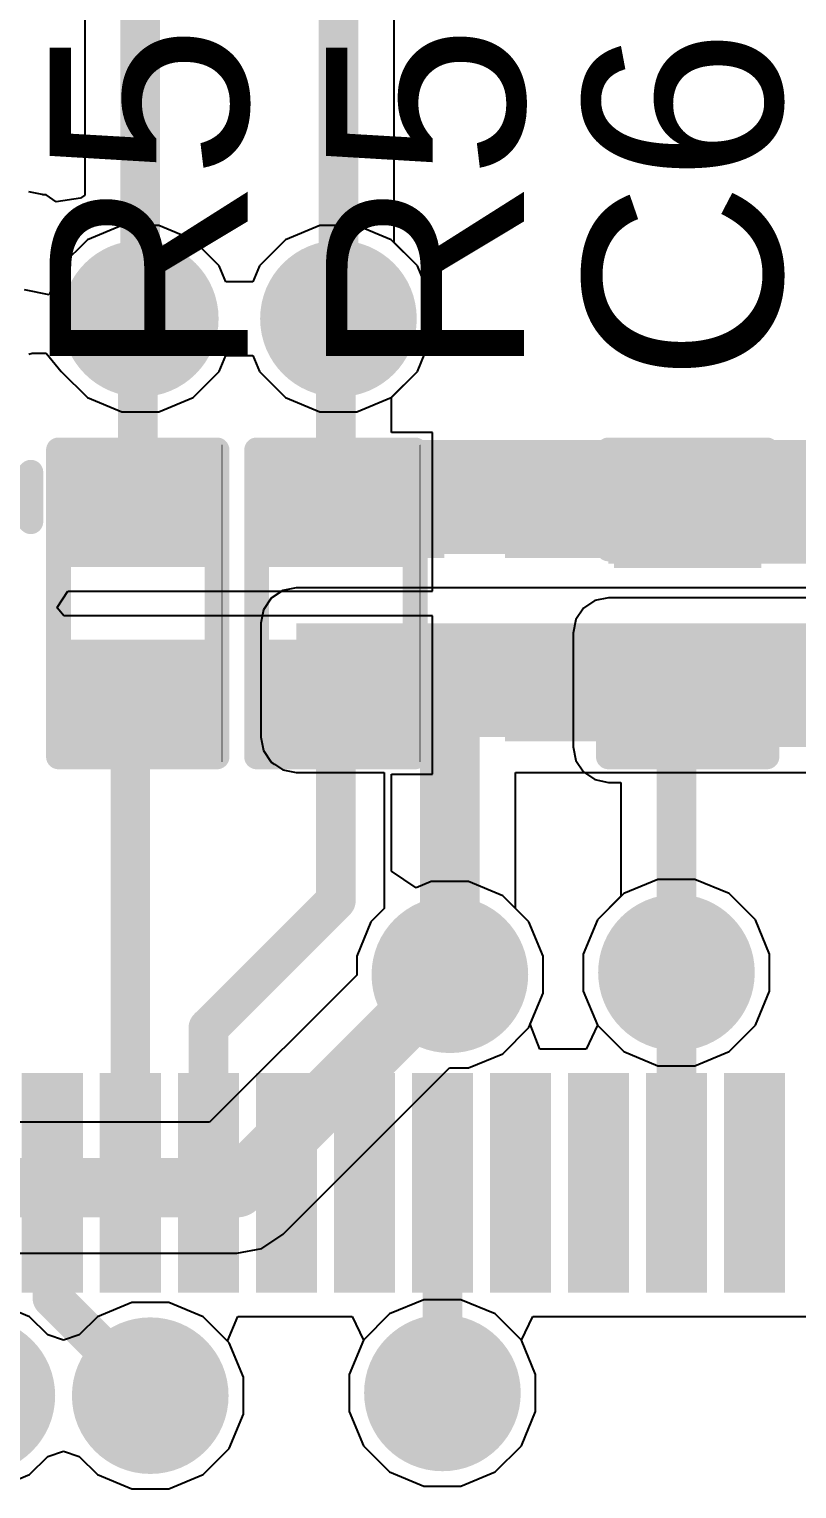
# Model space of a CAD drawing. Header units: millimetres. Extents: x -0.13 to 3.86, y -0.01 to 4.3.
# Drawn here: x 2.1281 to 2.283, y 2.9062 to 3.201 of the extents above; entities that cross this region are included whole.
import ezdxf

# ---------------------------------------------------------------- set-up
doc = ezdxf.new("R2010")
doc.units = ezdxf.units.MM
doc.header["$MEASUREMENT"] = 0
for name, color, linetype in [('BottomLayer', 5, 'Continuous'), ('BottomPaste', 16, 'Continuous'), ('BottomSolder', 6, 'Continuous'), ('TopLayer', 1, 'Continuous'), ('TopOverlay', 2, 'Continuous'), ('TopPaste', 8, 'Continuous'), ('TopSolder', 216, 'Continuous'), ('ViaHoleLayer', 16, 'Continuous')]:
    doc.layers.add(name, color=color, linetype=linetype)
doc.styles.add('Arial', font='arial.ttf', dxfattribs={"height": 0.2})

# ---------------------------------------------------------------- blocks, each defined once
blk = doc.blocks.new('C___0402_B_14')
at = {"layer": 'BottomLayer'}
for points in [[(-0.0095, 0.0125), (-0.0095, -0.0125), (-0.0275, -0.0125), (-0.0275, 0.0125)], [(0.0275, 0.0125), (0.0275, -0.0125), (0.0095, -0.0125), (0.0095, 0.0125)]]:
    blk.add_hatch(color=5, dxfattribs=at).paths.add_polyline_path(points)
at = {"layer": 'BottomPaste'}
for points in [[(-0.0095, 0.0125), (-0.0095, -0.0125), (-0.0275, -0.0125), (-0.0275, 0.0125)], [(0.0275, 0.0125), (0.0275, -0.0125), (0.0095, -0.0125), (0.0095, 0.0125)]]:
    blk.add_hatch(color=16, dxfattribs=at).paths.add_polyline_path(points)
at = {"layer": 'BottomSolder'}
for points in [[(-0.00714, 0.01486), (-0.00714, -0.01486), (-0.02986, -0.01486), (-0.02986, 0.01486)], [(0.02986, 0.01486), (0.02986, -0.01486), (0.00714, -0.01486), (0.00714, 0.01486)]]:
    blk.add_hatch(color=6, dxfattribs=at).paths.add_polyline_path(points)
blk = doc.blocks.new('C___0402_B_15')
at = {"layer": 'BottomLayer'}
for points in [[(-0.0095, 0.0125), (-0.0095, -0.0125), (-0.0275, -0.0125), (-0.0275, 0.0125)], [(0.0275, 0.0125), (0.0275, -0.0125), (0.0095, -0.0125), (0.0095, 0.0125)]]:
    blk.add_hatch(color=5, dxfattribs=at).paths.add_polyline_path(points)
at = {"layer": 'BottomPaste'}
for points in [[(-0.0095, 0.0125), (-0.0095, -0.0125), (-0.0275, -0.0125), (-0.0275, 0.0125)], [(0.0275, 0.0125), (0.0275, -0.0125), (0.0095, -0.0125), (0.0095, 0.0125)]]:
    blk.add_hatch(color=16, dxfattribs=at).paths.add_polyline_path(points)
at = {"layer": 'BottomSolder'}
for points in [[(-0.00714, 0.01486), (-0.00714, -0.01486), (-0.02986, -0.01486), (-0.02986, 0.01486)], [(0.02986, 0.01486), (0.02986, -0.01486), (0.00714, -0.01486), (0.00714, 0.01486)]]:
    blk.add_hatch(color=6, dxfattribs=at).paths.add_polyline_path(points)
blk = doc.blocks.new('C___0402_34')
at = {"layer": 'TopLayer'}
for points in [[(-0.0275, -0.0125), (-0.0275, 0.0125), (-0.0095, 0.0125), (-0.0095, -0.0125)], [(0.0095, -0.0125), (0.0095, 0.0125), (0.0275, 0.0125), (0.0275, -0.0125)]]:
    blk.add_hatch(color=1, dxfattribs=at).paths.add_polyline_path(points)
at = {"layer": 'TopPaste'}
for points in [[(-0.0275, -0.0125), (-0.0275, 0.0125), (-0.0095, 0.0125), (-0.0095, -0.0125)], [(0.0095, -0.0125), (0.0095, 0.0125), (0.0275, 0.0125), (0.0275, -0.0125)]]:
    blk.add_hatch(color=8, dxfattribs=at).paths.add_polyline_path(points)
at = {"layer": 'TopSolder'}
for points in [[(-0.02986, -0.01486), (-0.02986, 0.01486), (-0.00714, 0.01486), (-0.00714, -0.01486)], [(0.00714, -0.01486), (0.00714, 0.01486), (0.02986, 0.01486), (0.02986, -0.01486)]]:
    blk.add_hatch(color=216, dxfattribs=at).paths.add_polyline_path(points)
at = {"layer": 'TopOverlay', "const_width": 0.005}
for points in [[(-0.031, 0.016), (-0.011, 0.016)], [(-0.031, 0.016), (-0.031, -0.016)], [(0.011, 0.016), (0.031, 0.016)], [(0.031, 0.016), (0.031, -0.016)], [(-0.031, -0.016), (-0.011, -0.016)], [(0.011, -0.016), (0.031, -0.016)]]:
    blk.add_lwpolyline(points, dxfattribs=at)
at = {"layer": 'TopOverlay', "const_width": 0.0025}
for points in [[(-0.03225, 0.016, 1), (-0.02975, 0.016, 1)], [(-0.03225, 0.016, 1), (-0.02975, 0.016, 1)], [(-0.01225, 0.016, 1), (-0.00975, 0.016, 1)], [(0.00975, 0.016, 1), (0.01225, 0.016, 1)], [(0.02975, 0.016, 1), (0.03225, 0.016, 1)], [(0.02975, 0.016, 1), (0.03225, 0.016, 1)], [(-0.03225, -0.016, 1), (-0.02975, -0.016, 1)], [(-0.03225, -0.016, 1), (-0.02975, -0.016, 1)], [(-0.01225, -0.016, 1), (-0.00975, -0.016, 1)], [(0.00975, -0.016, 1), (0.01225, -0.016, 1)], [(0.02975, -0.016, 1), (0.03225, -0.016, 1)], [(0.02975, -0.016, 1), (0.03225, -0.016, 1)]]:
    blk.add_lwpolyline(points, format="xyb", close=True, dxfattribs=at)
blk = doc.blocks.new('R___0402_91')
at = {"layer": 'TopLayer'}
for points in [[(-0.0275, -0.0125), (-0.0275, 0.0125), (-0.0095, 0.0125), (-0.0095, -0.0125)], [(0.0095, -0.0125), (0.0095, 0.0125), (0.0275, 0.0125), (0.0275, -0.0125)]]:
    blk.add_hatch(color=1, dxfattribs=at).paths.add_polyline_path(points)
at = {"layer": 'TopPaste'}
for points in [[(-0.0275, -0.0125), (-0.0275, 0.0125), (-0.0095, 0.0125), (-0.0095, -0.0125)], [(0.0095, -0.0125), (0.0095, 0.0125), (0.0275, 0.0125), (0.0275, -0.0125)]]:
    blk.add_hatch(color=8, dxfattribs=at).paths.add_polyline_path(points)
at = {"layer": 'TopSolder'}
for points in [[(-0.02967, -0.01467), (-0.02967, 0.01466), (-0.00733, 0.01466), (-0.00733, -0.01467)], [(0.00733, -0.01467), (0.00733, 0.01466), (0.02967, 0.01466), (0.02967, -0.01467)]]:
    blk.add_hatch(color=216, dxfattribs=at).paths.add_polyline_path(points)
at = {"layer": 'TopOverlay'}
for points, const_width in [([(-0.031, 0.016), (-0.031, -0.016)], 0.005), ([(-0.031, 0.016), (0.031, 0.016)], 0.005), ([(0.031, 0.016), (0.031, -0.016)], 0.005), ([(-0.031, -0.016), (0.031, -0.016)], 0.005), ([(-0.032, -0.017), (0.032, -0.017)], 0.000127)]:
    blk.add_lwpolyline(points, dxfattribs=dict(at, const_width=const_width))
for points, const_width in [([(-0.03225, 0.016, 1), (-0.02975, 0.016, 1)], 0.0025), ([(-0.03225, 0.016, 1), (-0.02975, 0.016, 1)], 0.0025), ([(0.02975, 0.016, 1), (0.03225, 0.016, 1)], 0.0025), ([(0.02975, 0.016, 1), (0.03225, 0.016, 1)], 0.0025), ([(-0.03225, -0.016, 1), (-0.02975, -0.016, 1)], 0.0025), ([(-0.03225, -0.016, 1), (-0.02975, -0.016, 1)], 0.0025), ([(0.02975, -0.016, 1), (0.03225, -0.016, 1)], 0.0025), ([(0.02975, -0.016, 1), (0.03225, -0.016, 1)], 0.0025), ([(-0.03203, -0.017, 1), (-0.03197, -0.017, 1)], 0.0000635), ([(0.03197, -0.017, 1), (0.03203, -0.017, 1)], 0.0000635)]:
    blk.add_lwpolyline(points, format="xyb", close=True, dxfattribs=dict(at, const_width=const_width))
blk = doc.blocks.new('R___0402_92')
at = {"layer": 'TopLayer'}
for points in [[(-0.0275, -0.0125), (-0.0275, 0.0125), (-0.0095, 0.0125), (-0.0095, -0.0125)], [(0.0095, -0.0125), (0.0095, 0.0125), (0.0275, 0.0125), (0.0275, -0.0125)]]:
    blk.add_hatch(color=1, dxfattribs=at).paths.add_polyline_path(points)
at = {"layer": 'TopPaste'}
for points in [[(-0.0275, -0.0125), (-0.0275, 0.0125), (-0.0095, 0.0125), (-0.0095, -0.0125)], [(0.0095, -0.0125), (0.0095, 0.0125), (0.0275, 0.0125), (0.0275, -0.0125)]]:
    blk.add_hatch(color=8, dxfattribs=at).paths.add_polyline_path(points)
at = {"layer": 'TopSolder'}
for points in [[(-0.02967, -0.01466), (-0.02967, 0.01467), (-0.00733, 0.01467), (-0.00733, -0.01466)], [(0.00733, -0.01466), (0.00733, 0.01467), (0.02967, 0.01467), (0.02967, -0.01466)]]:
    blk.add_hatch(color=216, dxfattribs=at).paths.add_polyline_path(points)
at = {"layer": 'TopOverlay'}
for points, const_width in [([(-0.031, 0.016), (-0.031, -0.016)], 0.005), ([(-0.031, 0.016), (0.031, 0.016)], 0.005), ([(0.031, 0.016), (0.031, -0.016)], 0.005), ([(-0.031, -0.016), (0.031, -0.016)], 0.005), ([(-0.032, -0.017), (0.032, -0.017)], 0.000127)]:
    blk.add_lwpolyline(points, dxfattribs=dict(at, const_width=const_width))
for points, const_width in [([(-0.03225, 0.016, 1), (-0.02975, 0.016, 1)], 0.0025), ([(-0.03225, 0.016, 1), (-0.02975, 0.016, 1)], 0.0025), ([(0.02975, 0.016, 1), (0.03225, 0.016, 1)], 0.0025), ([(0.02975, 0.016, 1), (0.03225, 0.016, 1)], 0.0025), ([(-0.03225, -0.016, 1), (-0.02975, -0.016, 1)], 0.0025), ([(-0.03225, -0.016, 1), (-0.02975, -0.016, 1)], 0.0025), ([(0.02975, -0.016, 1), (0.03225, -0.016, 1)], 0.0025), ([(0.02975, -0.016, 1), (0.03225, -0.016, 1)], 0.0025), ([(-0.03203, -0.017, 1), (-0.03197, -0.017, 1)], 0.0000635), ([(0.03197, -0.017, 1), (0.03203, -0.017, 1)], 0.0000635)]:
    blk.add_lwpolyline(points, format="xyb", close=True, dxfattribs=dict(at, const_width=const_width))
blk = doc.blocks.new('100_VQFN__12_12__100')
at = {"layer": 'TopLayer'}
for points in [[(-0.04324, 0.208), (-0.05124, 0.208), (-0.05124, 0.248), (-0.04324, 0.248)], [(-0.0275, 0.208), (-0.0355, 0.208), (-0.0355, 0.248), (-0.0275, 0.248)], [(-0.01175, 0.208), (-0.01975, 0.208), (-0.01975, 0.248), (-0.01175, 0.248)], [(0.004, 0.208), (-0.004, 0.208), (-0.004, 0.248), (0.004, 0.248)], [(0.01975, 0.208), (0.01175, 0.208), (0.01175, 0.248), (0.01975, 0.248)], [(0.0355, 0.208), (0.0275, 0.208), (0.0275, 0.248), (0.0355, 0.248)], [(0.05124, 0.208), (0.04324, 0.208), (0.04324, 0.248), (0.05124, 0.248)], [(0.06699, 0.208), (0.05899, 0.208), (0.05899, 0.248), (0.06699, 0.248)], [(0.08274, 0.208), (0.07474, 0.208), (0.07474, 0.248), (0.08274, 0.248)], [(0.09849, 0.208), (0.09049, 0.208), (0.09049, 0.248), (0.09849, 0.248)]]:
    blk.add_hatch(color=1, dxfattribs=at).paths.add_polyline_path(points)
at = {"layer": 'TopPaste'}
for points in [[(-0.04324, 0.208), (-0.05124, 0.208), (-0.05124, 0.248), (-0.04324, 0.248)], [(-0.0275, 0.208), (-0.0355, 0.208), (-0.0355, 0.248), (-0.0275, 0.248)], [(-0.01175, 0.208), (-0.01975, 0.208), (-0.01975, 0.248), (-0.01175, 0.248)], [(0.004, 0.208), (-0.004, 0.208), (-0.004, 0.248), (0.004, 0.248)], [(0.01975, 0.208), (0.01175, 0.208), (0.01175, 0.248), (0.01975, 0.248)], [(0.0355, 0.208), (0.0275, 0.208), (0.0275, 0.248), (0.0355, 0.248)], [(0.05124, 0.208), (0.04324, 0.208), (0.04324, 0.248), (0.05124, 0.248)], [(0.06699, 0.208), (0.05899, 0.208), (0.05899, 0.248), (0.06699, 0.248)], [(0.08274, 0.208), (0.07474, 0.208), (0.07474, 0.248), (0.08274, 0.248)], [(0.09849, 0.208), (0.09049, 0.208), (0.09049, 0.248), (0.09849, 0.248)]]:
    blk.add_hatch(color=8, dxfattribs=at).paths.add_polyline_path(points)
at = {"layer": 'TopSolder'}
for points in [[(-0.04108, 0.20583), (-0.05341, 0.20583), (-0.05341, 0.25017), (-0.04108, 0.25017)], [(-0.02533, 0.20583), (-0.03766, 0.20583), (-0.03766, 0.25017), (-0.02533, 0.25017)], [(-0.00958, 0.20583), (-0.02191, 0.20583), (-0.02191, 0.25017), (-0.00958, 0.25017)], [(0.00617, 0.20583), (-0.00616, 0.20583), (-0.00616, 0.25017), (0.00617, 0.25017)], [(0.02191, 0.20583), (0.00958, 0.20583), (0.00958, 0.25017), (0.02191, 0.25017)], [(0.03766, 0.20583), (0.02533, 0.20583), (0.02533, 0.25017), (0.03766, 0.25017)], [(0.05341, 0.20583), (0.04108, 0.20583), (0.04108, 0.25017), (0.05341, 0.25017)], [(0.06916, 0.20583), (0.05683, 0.20583), (0.05683, 0.25017), (0.06916, 0.25017)], [(0.08491, 0.20583), (0.07258, 0.20583), (0.07258, 0.25017), (0.08491, 0.25017)], [(0.10065, 0.20583), (0.08832, 0.20583), (0.08832, 0.25017), (0.10065, 0.25017)]]:
    blk.add_hatch(color=216, dxfattribs=at).paths.add_polyline_path(points)
blk = doc.blocks.new('SMD2520_4P_102')
at = {"layer": 'TopLayer'}
for points in [[(-0.0561, 0.04823), (-0.01673, 0.04823), (-0.01673, 0.0128), (-0.0561, 0.0128)], [(0.01673, 0.04823), (0.0561, 0.04823), (0.0561, 0.0128), (0.01673, 0.0128)], [(-0.0561, -0.0128), (-0.01673, -0.0128), (-0.01673, -0.04823), (-0.0561, -0.04823)], [(0.01673, -0.0128), (0.0561, -0.0128), (0.0561, -0.04823), (0.01673, -0.04823)]]:
    blk.add_hatch(color=1, dxfattribs=at).paths.add_polyline_path(points)
at = {"layer": 'TopPaste'}
for points in [[(-0.0561, 0.04823), (-0.01673, 0.04823), (-0.01673, 0.0128), (-0.0561, 0.0128)], [(0.01673, 0.04823), (0.0561, 0.04823), (0.0561, 0.0128), (0.01673, 0.0128)], [(-0.0561, -0.0128), (-0.01673, -0.0128), (-0.01673, -0.04823), (-0.0561, -0.04823)], [(0.01673, -0.0128), (0.0561, -0.0128), (0.0561, -0.04823), (0.01673, -0.04823)]]:
    blk.add_hatch(color=8, dxfattribs=at).paths.add_polyline_path(points)
at = {"layer": 'TopSolder'}
for points in [[(-0.0601, 0.05223), (-0.01273, 0.05223), (-0.01273, 0.0088), (-0.0601, 0.0088)], [(0.01273, 0.05223), (0.0601, 0.05223), (0.0601, 0.0088), (0.01273, 0.0088)], [(-0.0601, -0.0088), (-0.01273, -0.0088), (-0.01273, -0.05223), (-0.0601, -0.05223)], [(0.01273, -0.0088), (0.0601, -0.0088), (0.0601, -0.05223), (0.01273, -0.05223)]]:
    blk.add_hatch(color=216, dxfattribs=at).paths.add_polyline_path(points)
at = {"layer": 'TopOverlay', "const_width": 0.005}
for points in [[(0.008, 0.043), (-0.009, 0.043)], [(-0.053, 0.006), (-0.053, -0.006)], [(0.053, 0.006), (0.053, -0.006)], [(-0.063, -0.029), (-0.068, -0.024)], [(-0.068, -0.024), (-0.068, -0.034)], [(-0.063, -0.029), (-0.068, -0.034)], [(0.008, -0.043), (-0.009, -0.043)]]:
    blk.add_lwpolyline(points, dxfattribs=at)
at = {"layer": 'TopOverlay', "const_width": 0.0025}
for points in [[(-0.01025, 0.043, 1), (-0.00775, 0.043, 1)], [(0.00675, 0.043, 1), (0.00925, 0.043, 1)], [(-0.05425, 0.006, 1), (-0.05175, 0.006, 1)], [(0.05175, 0.006, 1), (0.05425, 0.006, 1)], [(-0.05425, -0.006, 1), (-0.05175, -0.006, 1)], [(0.05175, -0.006, 1), (0.05425, -0.006, 1)], [(-0.06925, -0.024, 1), (-0.06675, -0.024, 1)], [(-0.06925, -0.024, 1), (-0.06675, -0.024, 1)], [(-0.06425, -0.029, 1), (-0.06175, -0.029, 1)], [(-0.06425, -0.029, 1), (-0.06175, -0.029, 1)], [(-0.06925, -0.034, 1), (-0.06675, -0.034, 1)], [(-0.06925, -0.034, 1), (-0.06675, -0.034, 1)], [(-0.01025, -0.043, 1), (-0.00775, -0.043, 1)], [(0.00675, -0.043, 1), (0.00925, -0.043, 1)]]:
    blk.add_lwpolyline(points, format="xyb", close=True, dxfattribs=at)

msp = doc.modelspace()

# ---------------------------------------------------------------- hatches: boundary and pattern name
at = {"layer": 'BottomLayer'}
h = msp.add_hatch(color=5, dxfattribs=at)
edge = h.paths.add_edge_path()
edge.add_arc((2.15051, 3.1425), 0.01181, 0, 360)
h = msp.add_hatch(color=5, dxfattribs=at)
edge = h.paths.add_edge_path()
edge.add_arc((2.19051, 3.1425), 0.01181, 0, 360)
for points in [[(2.363, 3.118), (2.182, 3.118), (2.182, 3.095), (2.363, 3.095)], [(2.363, 3.081), (2.182, 3.081), (2.182, 3.058), (2.363, 3.058)]]:
    msp.add_hatch(color=5, dxfattribs=at).paths.add_polyline_path(points)
h = msp.add_hatch(color=5, dxfattribs=at)
edge = h.paths.add_edge_path()
edge.add_arc((2.213, 3.01), 0.01181, 0, 360)
h = msp.add_hatch(color=5, dxfattribs=at)
edge = h.paths.add_edge_path()
edge.add_arc((2.25874, 3.01045), 0.01181, 0, 360)
h = msp.add_hatch(color=5, dxfattribs=at)
edge = h.paths.add_edge_path()
edge.add_arc((2.11752, 2.925), 0.01181, 0, 360)
h = msp.add_hatch(color=5, dxfattribs=at)
edge = h.paths.add_edge_path()
edge.add_arc((2.15252, 2.925), 0.01181, 0, 360)
h = msp.add_hatch(color=5, dxfattribs=at)
edge = h.paths.add_edge_path()
edge.add_arc((2.2115, 2.92555), 0.01181, 0, 360)
at = {"layer": 'BottomSolder'}
h = msp.add_hatch(color=6, dxfattribs=at)
edge = h.paths.add_edge_path()
edge.add_arc((2.15051, 3.1425), 0.01581, 0, 360)
h = msp.add_hatch(color=6, dxfattribs=at)
edge = h.paths.add_edge_path()
edge.add_arc((2.19051, 3.1425), 0.01581, 0, 360)
h = msp.add_hatch(color=6, dxfattribs=at)
edge = h.paths.add_edge_path()
edge.add_arc((2.213, 3.01), 0.01581, 0, 360)
h = msp.add_hatch(color=6, dxfattribs=at)
edge = h.paths.add_edge_path()
edge.add_arc((2.25874, 3.01045), 0.01581, 0, 360)
h = msp.add_hatch(color=6, dxfattribs=at)
edge = h.paths.add_edge_path()
edge.add_arc((2.11752, 2.925), 0.01581, 0, 360)
h = msp.add_hatch(color=6, dxfattribs=at)
edge = h.paths.add_edge_path()
edge.add_arc((2.15252, 2.925), 0.01581, 0, 360)
h = msp.add_hatch(color=6, dxfattribs=at)
edge = h.paths.add_edge_path()
edge.add_arc((2.2115, 2.92555), 0.01581, 0, 360)
at = {"layer": 'TopLayer'}
h = msp.add_hatch(color=1, dxfattribs=at)
edge = h.paths.add_edge_path()
edge.add_arc((2.15051, 3.1425), 0.01181, 0, 360)
h = msp.add_hatch(color=1, dxfattribs=at)
edge = h.paths.add_edge_path()
edge.add_arc((2.19051, 3.1425), 0.01181, 0, 360)
for points in [[(2.245, 3.093), (2.405, 3.093), (2.405, 3.116), (2.245, 3.116)], [(2.245, 3.056), (2.405, 3.056), (2.405, 3.079), (2.245, 3.079)]]:
    msp.add_hatch(color=1, dxfattribs=at).paths.add_polyline_path(points)
h = msp.add_hatch(color=1, dxfattribs=at)
edge = h.paths.add_edge_path()
edge.add_arc((2.213, 3.01), 0.01181, 0, 360)
h = msp.add_hatch(color=1, dxfattribs=at)
edge = h.paths.add_edge_path()
edge.add_arc((2.25874, 3.01045), 0.01181, 0, 360)
h = msp.add_hatch(color=1, dxfattribs=at)
edge = h.paths.add_edge_path()
edge.add_arc((2.11752, 2.925), 0.01181, 0, 360)
h = msp.add_hatch(color=1, dxfattribs=at)
edge = h.paths.add_edge_path()
edge.add_arc((2.15252, 2.925), 0.01181, 0, 360)
h = msp.add_hatch(color=1, dxfattribs=at)
edge = h.paths.add_edge_path()
edge.add_arc((2.2115, 2.92555), 0.01181, 0, 360)
at = {"layer": 'ViaHoleLayer'}
h = msp.add_hatch(color=16, dxfattribs=at)
edge = h.paths.add_edge_path()
edge.add_arc((2.15051, 3.1425), 0.00591, 0, 360)
h = msp.add_hatch(color=16, dxfattribs=at)
edge = h.paths.add_edge_path()
edge.add_arc((2.19051, 3.1425), 0.00591, 0, 360)
h = msp.add_hatch(color=16, dxfattribs=at)
edge = h.paths.add_edge_path()
edge.add_arc((2.213, 3.01), 0.00591, 0, 360)
h = msp.add_hatch(color=16, dxfattribs=at)
edge = h.paths.add_edge_path()
edge.add_arc((2.25874, 3.01045), 0.00591, 0, 360)
h = msp.add_hatch(color=16, dxfattribs=at)
edge = h.paths.add_edge_path()
edge.add_arc((2.15252, 2.925), 0.00591, 0, 360)
h = msp.add_hatch(color=16, dxfattribs=at)
edge = h.paths.add_edge_path()
edge.add_arc((2.2115, 2.92555), 0.00591, 0, 360)

# ---------------------------------------------------------------- linework, layer by layer
at = {"layer": 'BottomLayer'}
for p, q in [((2.20173, 3.15789), (2.20173, 3.22686)), ((2.1393, 3.21272), (2.1393, 3.16745)), ((2.13073, 3.16759), (2.128, 3.16814)), ((2.13087, 3.1675), (2.13073, 3.16759)), ((2.1315, 3.1675), (2.13087, 3.1675)), ((2.13355, 3.16612), (2.1315, 3.1675)), ((2.1315, 3.1675), (2.1315, 3.1675)), ((2.13847, 3.16686), (2.13355, 3.16612)), ((2.1393, 3.16745), (2.13847, 3.16686)), ((2.20646, 3.15316), (2.20173, 3.15789)), ((2.20932, 3.14624), (2.20646, 3.15316)), ((2.20932, 3.13876), (2.20932, 3.14624)), ((2.20646, 3.13184), (2.20932, 3.13876)), ((2.128, 3.13536), (2.12869, 3.1355)), ((2.12869, 3.1355), (2.1315, 3.1355)), ((2.1315, 3.1355), (2.13456, 3.13184)), ((2.16646, 3.13184), (2.1678, 3.13509)), ((2.1678, 3.13509), (2.17322, 3.13509)), ((2.17322, 3.13509), (2.17456, 3.13184)), ((2.13456, 3.13184), (2.13986, 3.12655)), ((2.16117, 3.12655), (2.16646, 3.13184)), ((2.17456, 3.13184), (2.17985, 3.12655)), ((2.20117, 3.12655), (2.20646, 3.13184)), ((2.13986, 3.12655), (2.14677, 3.12369)), ((2.15425, 3.12369), (2.16117, 3.12655)), ((2.17985, 3.12655), (2.18677, 3.12369)), ((2.19425, 3.12369), (2.20117, 3.12655)), ((2.14677, 3.12369), (2.15425, 3.12369)), ((2.18677, 3.12369), (2.19425, 3.12369)), ((2.17927, 3.08759), (2.17695, 3.08605)), ((2.182, 3.08814), (2.17927, 3.08759)), ((2.363, 3.08814), (2.182, 3.08814)), ((2.17541, 3.08373), (2.17486, 3.081)), ((2.17695, 3.08605), (2.17541, 3.08373)), ((2.17486, 3.081), (2.17486, 3.058)), ((2.17486, 3.058), (2.17541, 3.05527)), ((2.17541, 3.05527), (2.17695, 3.05295)), ((2.17695, 3.05295), (2.1775, 3.05259)), ((2.1775, 3.05259), (2.1775, 3.0525)), ((2.1775, 3.0525), (2.17763, 3.0525)), ((2.17763, 3.0525), (2.17927, 3.05141)), ((2.17927, 3.05141), (2.182, 3.05086)), ((2.182, 3.05086), (2.19975, 3.05086)), ((2.19975, 3.05086), (2.19975, 3.02335)), ((2.22626, 3.02335), (2.22626, 3.05086)), ((2.22626, 3.05086), (2.363, 3.05086)), ((2.255, 3.02926), (2.24809, 3.0264)), ((2.26248, 3.02926), (2.255, 3.02926)), ((2.2694, 3.0264), (2.26248, 3.02926)), ((2.24809, 3.0264), (2.24279, 3.0211)), ((2.27469, 3.0211), (2.2694, 3.0264)), ((2.19975, 3.02335), (2.19705, 3.02066)), ((2.22895, 3.02066), (2.22626, 3.02335)), ((2.19705, 3.02066), (2.19419, 3.01374)), ((2.23181, 3.01374), (2.22895, 3.02066)), ((2.24279, 3.0211), (2.23993, 3.01419)), ((2.27755, 3.01419), (2.27469, 3.0211)), ((2.19419, 3.01374), (2.19419, 3.00993)), ((2.23181, 3.00626), (2.23181, 3.01374)), ((2.23993, 3.01419), (2.23993, 3.00671)), ((2.27755, 3.00671), (2.27755, 3.01419)), ((2.19419, 3.00993), (2.16451, 2.98025)), ((2.23993, 3.00671), (2.24279, 2.99979)), ((2.27469, 2.99979), (2.27755, 3.00671)), ((2.22895, 2.99934), (2.23181, 3.00626)), ((2.22366, 2.99405), (2.22895, 2.99934)), ((2.24279, 2.99979), (2.24809, 2.9945)), ((2.2694, 2.9945), (2.27469, 2.99979)), ((2.21674, 2.99119), (2.22366, 2.99405)), ((2.24809, 2.9945), (2.255, 2.99164)), ((2.26248, 2.99164), (2.2694, 2.9945)), ((2.17937, 2.95763), (2.21293, 2.99119)), ((2.21293, 2.99119), (2.21674, 2.99119)), ((2.255, 2.99164), (2.26248, 2.99164)), ((2.16451, 2.98025), (2.06207, 2.98025)), ((2.17507, 2.95475), (2.17937, 2.95763)), ((1.924, 2.95375), (2.17, 2.95375)), ((2.17, 2.95375), (2.17507, 2.95475)), ((2.12818, 2.94095), (2.12126, 2.94381)), ((2.14878, 2.94381), (2.14186, 2.94095)), ((2.15626, 2.94381), (2.14878, 2.94381)), ((2.16318, 2.94095), (2.15626, 2.94381)), ((2.20776, 2.94436), (2.20084, 2.9415)), ((2.21524, 2.94436), (2.20776, 2.94436)), ((2.22215, 2.9415), (2.21524, 2.94436)), ((2.13184, 2.93729), (2.12818, 2.94095)), ((2.14186, 2.94095), (2.1382, 2.93729)), ((2.16847, 2.93566), (2.16318, 2.94095)), ((2.20084, 2.9415), (2.19555, 2.93621)), ((2.22744, 2.93621), (2.22215, 2.9415)), ((2.13502, 2.93619), (2.13184, 2.93729)), ((2.1382, 2.93729), (2.13502, 2.93619)), ((2.19555, 2.93621), (2.19269, 2.92929)), ((2.23031, 2.92929), (2.22744, 2.93621)), ((2.17133, 2.92874), (2.16847, 2.93566)), ((2.17133, 2.92126), (2.17133, 2.92874)), ((2.19269, 2.92929), (2.19269, 2.92181)), ((2.23031, 2.92181), (2.23031, 2.92929)), ((2.16847, 2.91434), (2.17133, 2.92126)), ((2.19269, 2.92181), (2.19555, 2.9149)), ((2.22744, 2.9149), (2.23031, 2.92181)), ((2.12818, 2.90905), (2.13184, 2.91271)), ((2.13184, 2.91271), (2.13502, 2.91381)), ((2.13502, 2.91381), (2.1382, 2.91271)), ((2.1382, 2.91271), (2.14186, 2.90905)), ((2.16318, 2.90905), (2.16847, 2.91434)), ((2.19555, 2.9149), (2.20084, 2.9096)), ((2.22215, 2.9096), (2.22744, 2.9149)), ((2.20084, 2.9096), (2.20776, 2.90674)), ((2.21524, 2.90674), (2.22215, 2.9096)), ((2.12126, 2.90619), (2.12818, 2.90905)), ((2.14186, 2.90905), (2.14878, 2.90619)), ((2.15626, 2.90619), (2.16318, 2.90905)), ((2.20776, 2.90674), (2.21524, 2.90674)), ((2.14878, 2.90619), (2.15626, 2.90619))]:
    msp.add_line(p, q, dxfattribs=at)
for points, const_width in [([(2.19051, 3.1425), (2.19051, 3.23151)], 0.008), ([(2.15051, 3.1425), (2.15051, 3.21273)], 0.008), ([(2.213, 3.01), (2.213, 3.066)], 0.012), ([(2.17, 2.967), (2.213, 3.01)], 0.012), ([(2.213, 3.01), (2.213, 3.01)], 0.008), ([(1.924, 2.967), (2.17, 2.967)], 0.012)]:
    msp.add_lwpolyline(points, dxfattribs=dict(at, const_width=const_width))
for points, const_width in [([(2.14851, 3.1425, 1), (2.15251, 3.1425, 1)], 0.004), ([(2.18851, 3.1425, 1), (2.19251, 3.1425, 1)], 0.004), ([(2.21, 3.066, 1), (2.216, 3.066, 1)], 0.006), ([(2.21, 3.01, 1), (2.216, 3.01, 1)], 0.006), ([(2.21, 3.01, 1), (2.216, 3.01, 1)], 0.006), ([(2.211, 3.01, 1), (2.215, 3.01, 1)], 0.004), ([(2.211, 3.01, 1), (2.215, 3.01, 1)], 0.004), ([(2.167, 2.967, 1), (2.173, 2.967, 1)], 0.006), ([(2.167, 2.967, 1), (2.173, 2.967, 1)], 0.006)]:
    msp.add_lwpolyline(points, format="xyb", close=True, dxfattribs=dict(at, const_width=const_width))
at = {"layer": 'TopLayer'}
for p, q in [((2.14677, 3.16131), (2.13986, 3.15845)), ((2.15425, 3.16131), (2.14677, 3.16131)), ((2.16117, 3.15845), (2.15425, 3.16131)), ((2.18677, 3.16131), (2.17985, 3.15845)), ((2.19425, 3.16131), (2.18677, 3.16131)), ((2.20117, 3.15845), (2.19425, 3.16131)), ((2.13986, 3.15845), (2.13456, 3.15316)), ((2.16646, 3.15316), (2.16117, 3.15845)), ((2.17985, 3.15845), (2.17456, 3.15316)), ((2.20646, 3.15316), (2.20117, 3.15845)), ((2.13456, 3.15316), (2.13214, 3.14729)), ((2.1678, 3.14991), (2.16646, 3.15316)), ((2.17456, 3.15316), (2.17322, 3.14991)), ((2.20932, 3.14624), (2.20646, 3.15316)), ((2.13214, 3.14729), (2.12714, 3.14829)), ((2.17322, 3.14991), (2.1678, 3.14991)), ((2.20932, 3.13876), (2.20932, 3.14624)), ((2.20646, 3.13184), (2.20932, 3.13876)), ((2.20121, 3.1266), (2.20646, 3.13184)), ((2.20121, 3.1195), (2.20121, 3.1266)), ((2.2095, 3.1195), (2.20121, 3.1195)), ((2.2095, 3.0875), (2.2095, 3.1195)), ((2.13373, 3.08416), (2.13586, 3.0875)), ((2.13586, 3.0875), (2.1655, 3.0875)), ((2.1655, 3.0875), (2.1695, 3.0875)), ((2.1695, 3.0875), (2.1745, 3.0875)), ((2.1745, 3.0875), (2.2095, 3.0875)), ((2.13377, 3.08405), (2.13373, 3.08416)), ((2.13507, 3.0825), (2.13377, 3.08405)), ((2.23995, 3.08405), (2.23841, 3.08173)), ((2.24227, 3.08559), (2.23995, 3.08405)), ((2.245, 3.08614), (2.24227, 3.08559)), ((2.405, 3.08614), (2.245, 3.08614)), ((2.1695, 3.0825), (2.13507, 3.0825)), ((2.1705, 3.0825), (2.1695, 3.0825)), ((2.1695, 3.0825), (2.1695, 3.0825)), ((2.2095, 3.0825), (2.1705, 3.0825)), ((2.1705, 3.0825), (2.1705, 3.0825)), ((2.2095, 3.0505), (2.2095, 3.0825)), ((2.23841, 3.08173), (2.23786, 3.079)), ((2.23786, 3.079), (2.23786, 3.056)), ((2.23786, 3.056), (2.23841, 3.05327)), ((2.23841, 3.05327), (2.23995, 3.05095)), ((2.23995, 3.05095), (2.24227, 3.04941)), ((2.20121, 3.03089), (2.20121, 3.0505)), ((2.20121, 3.0505), (2.2095, 3.0505)), ((2.24227, 3.04941), (2.245, 3.04886)), ((2.245, 3.04886), (2.24753, 3.04886)), ((2.24753, 3.04886), (2.24753, 3.02584)), ((2.20621, 3.02755), (2.20121, 3.03089)), ((2.20926, 3.02881), (2.20621, 3.02755)), ((2.21674, 3.02881), (2.20926, 3.02881)), ((2.22366, 3.02595), (2.21674, 3.02881)), ((2.22895, 3.02066), (2.22366, 3.02595)), ((2.24753, 3.02584), (2.24279, 3.0211)), ((2.23181, 3.01374), (2.22895, 3.02066)), ((2.24279, 3.0211), (2.23993, 3.01419)), ((2.23181, 3.00626), (2.23181, 3.01374)), ((2.23993, 3.01419), (2.23993, 3.00671)), ((2.23993, 3.00671), (2.24279, 2.99979)), ((2.22922, 3), (2.23181, 3.00626)), ((2.23114, 2.995), (2.22922, 3)), ((2.24279, 2.99979), (2.24052, 2.995)), ((2.24052, 2.995), (2.23114, 2.995)), ((2.16812, 2.936), (2.17019, 2.941)), ((2.17019, 2.941), (2.19327, 2.941)), ((2.19327, 2.941), (2.19555, 2.93621)), ((2.22744, 2.93621), (2.22972, 2.941)), ((2.22972, 2.941), (2.30351, 2.941)), ((2.16847, 2.93566), (2.16812, 2.936)), ((2.19555, 2.93621), (2.19269, 2.92929)), ((2.23031, 2.92929), (2.22744, 2.93621)), ((2.17133, 2.92874), (2.16847, 2.93566)), ((2.17133, 2.92126), (2.17133, 2.92874)), ((2.19269, 2.92929), (2.19269, 2.92181)), ((2.23031, 2.92181), (2.23031, 2.92929)), ((2.16847, 2.91434), (2.17133, 2.92126)), ((2.19269, 2.92181), (2.19555, 2.9149)), ((2.22744, 2.9149), (2.23031, 2.92181)), ((2.12818, 2.90905), (2.13184, 2.91271)), ((2.13184, 2.91271), (2.13502, 2.91381)), ((2.13502, 2.91381), (2.1382, 2.91271)), ((2.1382, 2.91271), (2.14186, 2.90905)), ((2.16318, 2.90905), (2.16847, 2.91434)), ((2.19555, 2.9149), (2.20084, 2.9096)), ((2.22215, 2.9096), (2.22744, 2.9149)), ((2.20084, 2.9096), (2.20776, 2.90674)), ((2.21524, 2.90674), (2.22215, 2.9096)), ((2.12126, 2.90619), (2.12818, 2.90905)), ((2.14186, 2.90905), (2.14878, 2.90619)), ((2.15626, 2.90619), (2.16318, 2.90905)), ((2.20776, 2.90674), (2.21524, 2.90674)), ((2.14878, 2.90619), (2.15626, 2.90619))]:
    msp.add_line(p, q, dxfattribs=at)
at = {"layer": 'TopLayer', "const_width": 0.008}
for points in [[(2.15, 3.1035), (2.15, 3.14199)], [(2.19, 3.1035), (2.19, 3.14199)], [(2.1485, 3.065), (2.15, 3.0665)], [(2.1485, 2.968), (2.1485, 3.065)], [(2.19, 3.025), (2.19, 3.0665)], [(2.25874, 3.06424), (2.261, 3.0665)], [(2.25874, 2.968), (2.25874, 3.06424)], [(2.16425, 2.99925), (2.19, 3.025)], [(2.25874, 2.968), (2.25874, 3.01045)], [(2.16425, 2.968), (2.16425, 2.99925)], [(2.13276, 2.94476), (2.13276, 2.968)], [(2.2115, 2.92555), (2.2115, 2.968)], [(2.13276, 2.94476), (2.15252, 2.925)]]:
    msp.add_lwpolyline(points, dxfattribs=at)
at = {"layer": 'TopLayer', "const_width": 0.004}
for points in [[(2.148, 3.14199, 1), (2.152, 3.14199, 1)], [(2.188, 3.14199, 1), (2.192, 3.14199, 1)], [(2.148, 3.1035, 1), (2.152, 3.1035, 1)], [(2.188, 3.1035, 1), (2.192, 3.1035, 1)], [(2.1465, 3.065, 1), (2.1505, 3.065, 1)], [(2.1465, 3.065, 1), (2.1505, 3.065, 1)], [(2.148, 3.0665, 1), (2.152, 3.0665, 1)], [(2.188, 3.0665, 1), (2.192, 3.0665, 1)], [(2.259, 3.0665, 1), (2.263, 3.0665, 1)], [(2.25674, 3.06424, 1), (2.26074, 3.06424, 1)], [(2.25674, 3.06424, 1), (2.26074, 3.06424, 1)], [(2.188, 3.025, 1), (2.192, 3.025, 1)], [(2.188, 3.025, 1), (2.192, 3.025, 1)], [(2.25674, 3.01045, 1), (2.26074, 3.01045, 1)], [(2.16225, 2.99925, 1), (2.16625, 2.99925, 1)], [(2.16225, 2.99925, 1), (2.16625, 2.99925, 1)], [(2.13076, 2.968, 1), (2.13476, 2.968, 1)], [(2.1465, 2.968, 1), (2.1505, 2.968, 1)], [(2.16225, 2.968, 1), (2.16625, 2.968, 1)], [(2.2095, 2.968, 1), (2.2135, 2.968, 1)], [(2.25674, 2.968, 1), (2.26074, 2.968, 1)], [(2.25674, 2.968, 1), (2.26074, 2.968, 1)], [(2.13076, 2.94476, 1), (2.13476, 2.94476, 1)], [(2.13076, 2.94476, 1), (2.13476, 2.94476, 1)], [(2.15052, 2.925, 1), (2.15452, 2.925, 1)], [(2.2095, 2.92555, 1), (2.2135, 2.92555, 1)]]:
    msp.add_lwpolyline(points, format="xyb", close=True, dxfattribs=at)

# ---------------------------------------------------------------- block references
for name, p, rotation in [('SMD2520_4P_102', (2.06042, 3.07749), 180), ('R___0402_91', (2.15, 3.085), 90), ('R___0402_92', (2.19, 3.085), 90), ('C___0402_B_15', (2.197, 3.087), 90), ('C___0402_B_14', (2.239, 3.087), 90), ('C___0402_34', (2.261, 3.085), 90)]:
    msp.add_blockref(name, p, dxfattribs=dict(rotation=rotation))
msp.add_blockref('100_VQFN__12_12__100', (2.18, 2.74))

# ---------------------------------------------------------------- texts
at = {"layer": 'TopOverlay', "style": 'Arial'}
for s, p in [('R50', (2.1722, 3.13039)), ('R51', (2.22799, 3.13039)), ('C68', (2.27999, 3.12968))]:
    msp.add_text(s, height=0.04, rotation=90, dxfattribs=at).set_placement(p)

doc.saveas('drawing.dxf')
